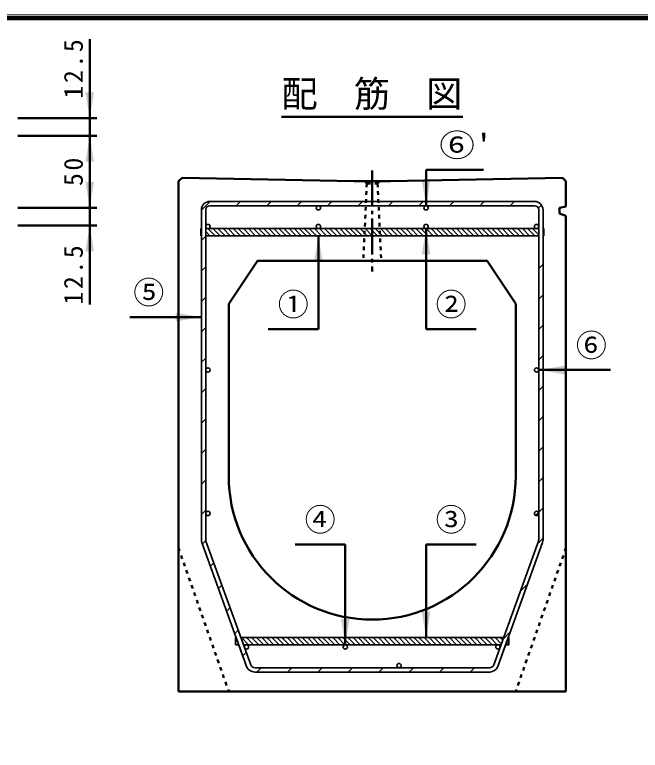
# Model space of a CAD drawing. Units: millimetres, scale not verified. Extents: x 100 to 4105, y 100 to 2870.
# Drawn here: x 893 to 1765, y 1845 to 2870 of the extents above; entities that cross this region are included whole.
import ezdxf
from ezdxf.enums import TextEntityAlignment as Align

# ---------------------------------------------------------------- set-up
doc = ezdxf.new("R2010")
doc.units = ezdxf.units.MM
doc.header["$LTSCALE"] = 5
doc.linetypes.add('USER1', pattern=[2.2, 1, -1.2])
doc.linetypes.add('USER2', pattern=[13.4, 10, -1.2, 1, -1.2])
doc.layers.add('V-nasSTD', color=7, linetype='Continuous', lineweight=50)
doc.styles.add('ＭＳ ゴシック', font='')
doc.styles.get('ＭＳ ゴシック').set_extended_font_data('MS Gothic')

msp = doc.modelspace()

# ---------------------------------------------------------------- hatches: boundary and pattern name
at = {"layer": 'V-nasSTD'}
for points in [[(991.858, 2762), (997.858, 2726), (1003.858, 2762)], [(1003.858, 2665), (997.858, 2701), (991.858, 2665)], [(991.858, 2637), (997.858, 2601), (1003.858, 2637)], [(1472.552, 2639.81), (1466.552, 2603.81), (1460.552, 2639.81)], [(1003.858, 2540), (997.858, 2576), (991.858, 2540)], [(1472.552, 2535.81), (1466.552, 2571.81), (1460.552, 2535.81)], [(1310.552, 2525.81), (1316.552, 2561.81), (1322.552, 2525.81)], [(1117.552, 2442.511), (1153.552, 2448.511), (1117.552, 2454.511)], [(1659.552, 2368.81), (1623.552, 2374.81), (1659.552, 2380.81)], [(1472.552, 2037.81), (1466.552, 2001.81), (1460.552, 2037.81)], [(1348.052, 2027.81), (1354.052, 1991.81), (1360.052, 2027.81)]]:
    msp.add_hatch(color=256, dxfattribs=at).paths.add_polyline_path(points)

# ---------------------------------------------------------------- linework, layer by layer
at = {"layer": 'V-nasSTD', "lineweight": 100}
msp.add_line((4100, 2865), (105, 2865), dxfattribs=at)
at = {"layer": 'V-nasSTD'}
for p, q in [((997.858, 2726), (997.858, 2836)), ((1265.148, 2727.857), (1517.955, 2727.857)), ((897.858, 2726), (1007.858, 2726)), ((997.858, 2701), (997.858, 2726)), ((897.858, 2701), (1007.858, 2701)), ((997.858, 2601), (997.858, 2701)), ((1466.552, 2653.81), (1546.552, 2653.81)), ((1466.552, 2653.81), (1466.552, 2603.81)), ((1126.552, 2642.857), (1121.552, 2637.857)), ((1121.552, 1926.857), (1121.552, 2637.857)), ((1366.552, 2637.857), (1126.552, 2642.857)), ((1366.552, 2637.857), (1416.552, 2637.857)), ((1416.552, 2637.857), (1656.552, 2642.857)), ((1656.552, 2642.857), (1661.552, 2637.857)), ((1661.552, 2637.857), (1661.552, 2602.872)), ((897.858, 2601), (1007.858, 2601)), ((997.858, 2576), (997.858, 2601)), ((1652.552, 2600.857), (1661.552, 2602.872)), ((1652.552, 2592.857), (1652.552, 2600.857)), ((1652.552, 2592.857), (1661.552, 2589.499)), ((1661.552, 1926.857), (1661.552, 2589.499)), ((897.858, 2576), (1007.858, 2576)), ((997.858, 2466), (997.858, 2576)), ((1466.552, 2431.81), (1466.552, 2571.81)), ((1316.552, 2431.81), (1316.552, 2561.81)), ((1231.552, 2526.857), (1191.552, 2466.857)), ((1231.552, 2526.857), (1551.552, 2526.857)), ((1551.552, 2526.857), (1591.552, 2466.857)), ((1191.552, 2466.857), (1191.552, 2226.857)), ((1591.552, 2466.857), (1591.552, 2226.857)), ((1053.552, 2448.511), (1153.552, 2448.511)), ((1316.552, 2431.81), (1246.552, 2431.81)), ((1466.552, 2431.81), (1536.552, 2431.81)), ((1723.552, 2374.81), (1623.552, 2374.81)), ((1284.052, 2131.81), (1354.052, 2131.81)), ((1354.052, 2131.81), (1354.052, 1991.81)), ((1466.552, 2131.81), (1466.552, 2001.81)), ((1536.552, 2131.81), (1466.552, 2131.81)), ((1121.552, 1926.857), (1661.552, 1926.857))]:
    msp.add_line(p, q, dxfattribs=at)
at = {"layer": 'V-nasSTD', "linetype": 'USER2'}
msp.add_line((1391.552, 2652.857), (1391.552, 2511.857), dxfattribs=at)
at = {"layer": 'V-nasSTD', "linetype": 'USER1'}
for p, q in [((1384.052, 2634.857), (1381.052, 2637.857)), ((1381.052, 2637.857), (1402.052, 2637.857)), ((1399.052, 2634.857), (1402.052, 2637.857)), ((1384.052, 2634.857), (1379.052, 2526.857)), ((1384.052, 2634.857), (1399.052, 2634.857)), ((1399.052, 2634.857), (1404.052, 2526.857)), ((1121.552, 2126.857), (1191.552, 1926.857)), ((1661.552, 2126.857), (1591.552, 1926.857))]:
    msp.add_line(p, q, dxfattribs=at)
at = {"layer": 'V-nasSTD', "lineweight": 35}
for p, q in [((1165.706, 2609.81), (1153.552, 2597.656)), ((1165.552, 2609.81), (1617.552, 2609.81)), ((1208.132, 2609.81), (1202.132, 2603.81)), ((1250.559, 2609.81), (1244.559, 2603.81)), ((1292.985, 2609.81), (1286.985, 2603.81)), ((1335.411, 2609.81), (1329.411, 2603.81)), ((1377.838, 2609.81), (1371.838, 2603.81)), ((1420.264, 2609.81), (1414.264, 2603.81)), ((1462.691, 2609.81), (1456.691, 2603.81)), ((1505.117, 2609.81), (1499.117, 2603.81)), ((1547.544, 2609.81), (1541.544, 2603.81)), ((1589.97, 2609.81), (1583.97, 2603.81)), ((1627.339, 2604.753), (1622.971, 2600.385)), ((1153.552, 2597.81), (1153.552, 2138.385)), ((1159.552, 2597.81), (1159.552, 2138.385)), ((1159.552, 2138.385), (1159.552, 2597.81)), ((1617.552, 2603.81), (1165.552, 2603.81)), ((1165.552, 2603.81), (1617.552, 2603.81)), ((1623.552, 2138.385), (1623.552, 2597.81)), ((1623.552, 2597.81), (1623.552, 2138.385)), ((1629.552, 2138.385), (1629.552, 2597.81)), ((1629.552, 2561.81), (1629.552, 2597.81)), ((1629.552, 2597.81), (1629.552, 2571.81)), ((1469.484, 2574.177), (1467.185, 2571.877)), ((1152.552, 2571.81), (1152.552, 2561.81)), ((1153.552, 2571.81), (1152.552, 2571.81)), ((1152.552, 2561.81), (1152.552, 2571.81)), ((1152.552, 2571.81), (1153.552, 2571.81)), ((1152.552, 2567.608), (1153.552, 2566.608)), ((1623.552, 2571.81), (1159.552, 2571.81)), ((1162.552, 2571.81), (1159.552, 2571.81)), ((1159.552, 2567.679), (1165.421, 2561.81)), ((1162.492, 2571.81), (1172.492, 2561.81)), ((1316.552, 2571.81), (1162.552, 2571.81)), ((1169.564, 2571.81), (1179.564, 2561.81)), ((1176.635, 2571.81), (1186.635, 2561.81)), ((1183.706, 2571.81), (1193.706, 2561.81)), ((1190.777, 2571.81), (1200.777, 2561.81)), ((1197.848, 2571.81), (1207.848, 2561.81)), ((1204.919, 2571.81), (1214.919, 2561.81)), ((1211.99, 2571.81), (1221.99, 2561.81)), ((1219.061, 2571.81), (1229.061, 2561.81)), ((1226.132, 2571.81), (1236.132, 2561.81)), ((1233.203, 2571.81), (1243.203, 2561.81)), ((1240.274, 2571.81), (1250.274, 2561.81)), ((1247.345, 2571.81), (1257.345, 2561.81)), ((1254.416, 2571.81), (1264.416, 2561.81)), ((1261.487, 2571.81), (1271.487, 2561.81)), ((1268.558, 2571.81), (1278.558, 2561.81)), ((1275.63, 2571.81), (1285.63, 2561.81)), ((1282.701, 2571.81), (1292.701, 2561.81)), ((1289.772, 2571.81), (1299.772, 2561.81)), ((1296.843, 2571.81), (1306.843, 2561.81)), ((1303.914, 2571.81), (1313.914, 2561.81)), ((1310.985, 2571.81), (1320.985, 2561.81)), ((1381.133, 2571.81), (1316.552, 2571.81)), ((1318.056, 2571.81), (1328.056, 2561.81)), ((1325.127, 2571.81), (1335.127, 2561.81)), ((1332.198, 2571.81), (1342.198, 2561.81)), ((1339.269, 2571.81), (1349.269, 2561.81)), ((1346.34, 2571.81), (1356.34, 2561.81)), ((1353.411, 2571.81), (1363.411, 2561.81)), ((1360.482, 2571.81), (1370.482, 2561.81)), ((1367.553, 2571.81), (1377.553, 2561.81)), ((1374.624, 2571.81), (1384.624, 2561.81)), ((1391.552, 2571.81), (1381.133, 2571.81)), ((1381.696, 2571.81), (1391.696, 2561.81)), ((1388.767, 2571.81), (1398.767, 2561.81)), ((1401.97, 2571.81), (1391.552, 2571.81)), ((1395.838, 2571.81), (1405.838, 2561.81)), ((1467.185, 2571.81), (1401.97, 2571.81)), ((1402.909, 2571.81), (1412.909, 2561.81)), ((1409.98, 2571.81), (1419.98, 2561.81)), ((1417.051, 2571.81), (1427.051, 2561.81)), ((1424.122, 2571.81), (1434.122, 2561.81)), ((1431.193, 2571.81), (1441.193, 2561.81)), ((1438.264, 2571.81), (1448.264, 2561.81)), ((1445.335, 2571.81), (1455.335, 2561.81)), ((1452.406, 2571.81), (1462.406, 2561.81)), ((1459.477, 2571.81), (1469.477, 2561.81)), ((1466.548, 2571.81), (1476.548, 2561.81)), ((1620.552, 2571.81), (1467.185, 2571.81)), ((1473.619, 2571.81), (1483.619, 2561.81)), ((1480.691, 2571.81), (1490.691, 2561.81)), ((1487.762, 2571.81), (1497.762, 2561.81)), ((1494.833, 2571.81), (1504.833, 2561.81)), ((1501.904, 2571.81), (1511.904, 2561.81)), ((1508.975, 2571.81), (1518.975, 2561.81)), ((1516.046, 2571.81), (1526.046, 2561.81)), ((1523.117, 2571.81), (1533.117, 2561.81)), ((1530.188, 2571.81), (1540.188, 2561.81)), ((1537.259, 2571.81), (1547.259, 2561.81)), ((1544.33, 2571.81), (1554.33, 2561.81)), ((1551.401, 2571.81), (1561.401, 2561.81)), ((1558.472, 2571.81), (1568.472, 2561.81)), ((1565.543, 2571.81), (1575.543, 2561.81)), ((1572.614, 2571.81), (1582.614, 2561.81)), ((1579.685, 2571.81), (1589.685, 2561.81)), ((1586.757, 2571.81), (1596.757, 2561.81)), ((1593.828, 2571.81), (1603.828, 2561.81)), ((1600.899, 2571.81), (1610.899, 2561.81)), ((1607.97, 2571.81), (1617.97, 2561.81)), ((1615.041, 2571.81), (1623.552, 2563.299)), ((1623.552, 2571.81), (1620.552, 2571.81)), ((1622.112, 2571.81), (1623.552, 2570.37)), ((1629.552, 2571.81), (1630.552, 2571.81)), ((1629.552, 2571.81), (1630.552, 2571.81)), ((1629.552, 2571.441), (1630.552, 2570.441)), ((1629.552, 2564.37), (1630.552, 2563.37)), ((1630.552, 2571.81), (1630.552, 2561.81)), ((1630.552, 2571.81), (1630.552, 2561.81)), ((1152.552, 2561.81), (1153.552, 2561.81)), ((1153.552, 2561.81), (1152.552, 2561.81)), ((1159.552, 2561.229), (1153.552, 2555.229)), ((1623.552, 2561.81), (1159.552, 2561.81)), ((1159.552, 2561.81), (1380.67, 2561.81)), ((1380.67, 2561.81), (1391.552, 2561.81)), ((1391.552, 2561.81), (1402.433, 2561.81)), ((1402.433, 2561.81), (1623.552, 2561.81)), ((1629.552, 2561.81), (1630.552, 2561.81)), ((1630.552, 2561.81), (1629.552, 2561.81)), ((1159.552, 2518.803), (1153.552, 2512.803)), ((1629.552, 2522.112), (1623.552, 2516.112)), ((1159.552, 2476.376), (1153.552, 2470.376)), ((1629.552, 2479.686), (1623.552, 2473.686)), ((1159.552, 2433.95), (1153.552, 2427.95)), ((1629.552, 2437.259), (1623.552, 2431.259)), ((1159.552, 2391.523), (1153.552, 2385.523)), ((1623.552, 2388.833), (1629.552, 2394.833)), ((1159.552, 2349.097), (1153.552, 2343.097)), ((1623.552, 2346.407), (1629.552, 2352.407)), ((1623.552, 2303.98), (1629.552, 2309.98)), ((1159.552, 2306.671), (1153.552, 2300.671)), ((1623.552, 2261.554), (1629.552, 2267.554)), ((1159.552, 2264.244), (1153.552, 2258.244)), ((1623.552, 2219.127), (1629.552, 2225.127)), ((1159.552, 2221.818), (1153.552, 2215.818)), ((1159.552, 2179.391), (1153.552, 2173.391)), ((1623.154, 2176.303), (1619.058, 2172.208)), ((1623.552, 2176.701), (1629.552, 2182.701)), ((1216.584, 1961.734), (1154.265, 2134.309)), ((1159.69, 2137.103), (1154.963, 2132.376)), ((1222.227, 1963.772), (1159.908, 2136.347)), ((1222.227, 1963.772), (1159.908, 2136.347)), ((1560.876, 1963.772), (1623.195, 2136.347)), ((1623.195, 2136.347), (1560.876, 1963.772)), ((1566.519, 1961.734), (1628.838, 2134.309)), ((1621.822, 2132.545), (1629.552, 2140.275)), ((1170.906, 2105.893), (1166.219, 2101.206)), ((1182.162, 2074.722), (1177.475, 2070.036)), ((1597.842, 2066.138), (1607.827, 2076.123)), ((1193.418, 2043.552), (1188.731, 2038.865)), ((1204.674, 2012.381), (1199.987, 2007.695)), ((1573.862, 1999.732), (1583.847, 2009.717)), ((1201.112, 2001.81), (1202.112, 2001.81)), ((1201.112, 2001.81), (1201.112, 1991.81)), ((1201.112, 1991.81), (1201.112, 2001.81)), ((1201.112, 2001.81), (1202.112, 2001.81)), ((1202.112, 2001.81), (1216.584, 1961.734)), ((1208.491, 2001.81), (1574.612, 2001.81)), ((1574.612, 2001.81), (1208.491, 2001.81)), ((1209.233, 2001.81), (1219.233, 1991.81)), ((1216.305, 2001.81), (1226.305, 1991.81)), ((1223.376, 2001.81), (1233.376, 1991.81)), ((1230.447, 2001.81), (1240.447, 1991.81)), ((1237.518, 2001.81), (1247.518, 1991.81)), ((1244.589, 2001.81), (1254.589, 1991.81)), ((1251.66, 2001.81), (1261.66, 1991.81)), ((1258.731, 2001.81), (1268.731, 1991.81)), ((1265.802, 2001.81), (1275.802, 1991.81)), ((1272.873, 2001.81), (1282.873, 1991.81)), ((1279.944, 2001.81), (1289.944, 1991.81)), ((1287.015, 2001.81), (1297.015, 1991.81)), ((1294.086, 2001.81), (1304.086, 1991.81)), ((1301.157, 2001.81), (1311.157, 1991.81)), ((1308.228, 2001.81), (1318.228, 1991.81)), ((1315.299, 2001.81), (1325.299, 1991.81)), ((1322.371, 2001.81), (1332.371, 1991.81)), ((1329.442, 2001.81), (1339.442, 1991.81)), ((1336.513, 2001.81), (1346.513, 1991.81)), ((1343.584, 2001.81), (1353.584, 1991.81)), ((1350.655, 2001.81), (1360.655, 1991.81)), ((1357.726, 2001.81), (1367.726, 1991.81)), ((1364.797, 2001.81), (1374.797, 1991.81)), ((1371.868, 2001.81), (1381.868, 1991.81)), ((1378.939, 2001.81), (1388.939, 1991.81)), ((1386.01, 2001.81), (1396.01, 1991.81)), ((1393.081, 2001.81), (1403.081, 1991.81)), ((1400.152, 2001.81), (1410.152, 1991.81)), ((1407.223, 2001.81), (1417.223, 1991.81)), ((1414.294, 2001.81), (1424.294, 1991.81)), ((1421.365, 2001.81), (1431.365, 1991.81)), ((1428.437, 2001.81), (1438.437, 1991.81)), ((1435.508, 2001.81), (1445.508, 1991.81)), ((1442.579, 2001.81), (1452.579, 1991.81)), ((1449.65, 2001.81), (1459.65, 1991.81)), ((1456.721, 2001.81), (1466.721, 1991.81)), ((1463.792, 2001.81), (1473.792, 1991.81)), ((1470.863, 2001.81), (1480.863, 1991.81)), ((1477.934, 2001.81), (1487.934, 1991.81)), ((1485.005, 2001.81), (1495.005, 1991.81)), ((1492.076, 2001.81), (1502.076, 1991.81)), ((1499.147, 2001.81), (1509.147, 1991.81)), ((1506.218, 2001.81), (1516.218, 1991.81)), ((1513.289, 2001.81), (1523.289, 1991.81)), ((1520.36, 2001.81), (1530.36, 1991.81)), ((1527.431, 2001.81), (1537.431, 1991.81)), ((1534.503, 2001.81), (1544.503, 1991.81)), ((1541.574, 2001.81), (1551.574, 1991.81)), ((1548.645, 2001.81), (1558.645, 1991.81)), ((1555.716, 2001.81), (1565.716, 1991.81)), ((1562.787, 2001.81), (1571.475, 1993.122)), ((1566.519, 1961.734), (1580.991, 2001.81)), ((1569.858, 2001.81), (1573.351, 1998.317)), ((1580.722, 2001.065), (1581.991, 1999.796)), ((1580.991, 2001.81), (1581.991, 2001.81)), ((1580.991, 2001.81), (1581.991, 2001.81)), ((1581.991, 2001.81), (1581.991, 1991.81)), ((1581.991, 2001.81), (1581.991, 1991.81)), ((1201.112, 1998.837), (1204.357, 1995.592)), ((1201.112, 1991.81), (1205.723, 1991.81)), ((1205.723, 1991.81), (1201.112, 1991.81)), ((1216.584, 1961.734), (1205.723, 1991.81)), ((1212.068, 1991.904), (1212.162, 1991.81)), ((1212.102, 1991.81), (1571.001, 1991.81)), ((1212.102, 1991.81), (1216.375, 1991.81)), ((1216.375, 1991.81), (1353.797, 1991.81)), ((1353.797, 1991.799), (1351.062, 1989.065)), ((1353.797, 1991.81), (1565.789, 1991.81)), ((1565.789, 1991.659), (1563.879, 1989.749)), ((1565.789, 1991.81), (1571.001, 1991.81)), ((1577.38, 1991.81), (1566.519, 1961.734)), ((1581.991, 1991.81), (1577.38, 1991.81)), ((1581.991, 1991.81), (1577.38, 1991.81)), ((1578.846, 1995.87), (1581.991, 1992.725)), ((1211.243, 1976.524), (1215.93, 1981.211)), ((1227.87, 1959.81), (1555.233, 1959.81)), ((1555.233, 1959.81), (1227.87, 1959.81)), ((1230.955, 1953.81), (1236.955, 1959.81)), ((1273.381, 1953.81), (1279.381, 1959.81)), ((1315.808, 1953.81), (1321.808, 1959.81)), ((1358.234, 1953.81), (1364.234, 1959.81)), ((1400.66, 1953.81), (1406.66, 1959.81)), ((1443.087, 1953.81), (1449.087, 1959.81)), ((1485.513, 1953.81), (1491.513, 1959.81)), ((1527.94, 1953.81), (1533.94, 1959.81)), ((1227.87, 1953.81), (1555.233, 1953.81))]:
    msp.add_line(p, q, dxfattribs=at)
at = {"layer": 'V-nasSTD', "lineweight": 13}
msp.add_lwpolyline([(100, 100), (100, 2870), (4105, 2870), (4105, 100)], close=True, dxfattribs=at)
at = {"layer": 'V-nasSTD', "lineweight": 35}
for centre in [(1316.552, 2600.81), (1466.552, 2600.81), (1162.552, 2574.81), (1316.552, 2574.81), (1466.552, 2574.81), (1620.552, 2574.81), (1162.552, 2374.81), (1620.552, 2374.81), (1162.552, 2174.81), (1620.552, 2174.81), (1216.375, 1988.81), (1354.052, 1988.81), (1566.728, 1988.81), (1429.052, 1962.81)]:
    msp.add_circle(centre, 3, dxfattribs=at)
for centre, radius, start, end in [((1165.552, 2597.81), 12, 90, 180), ((1617.552, 2597.81), 12, 0, 90), ((1165.552, 2597.81), 6, 90, 180), ((1165.552, 2597.81), 6, 90, 180), ((1617.552, 2597.81), 6, 0, 90), ((1617.552, 2597.81), 6, 0, 90), ((1165.552, 2138.385), 12, 180, 199.85521), ((1165.552, 2138.385), 6, 180, 199.85521), ((1165.552, 2138.385), 6, 180, 199.85522), ((1617.552, 2138.385), 6, 340.14479, 0), ((1617.552, 2138.385), 6, 340.14479, 0.00002), ((1617.552, 2138.385), 12, 340.14479, 0), ((1227.87, 1965.81), 12, 199.85521, 270), ((1227.87, 1965.81), 6, 199.85521, 270), ((1227.87, 1965.81), 6, 199.85521, 270), ((1555.233, 1965.81), 6, 270, 340.14479), ((1555.233, 1965.81), 6, 270, 340.14479), ((1555.233, 1965.81), 12, 270, 340.14479)]:
    msp.add_arc(centre, radius, start, end, dxfattribs=at)
at = {"layer": 'V-nasSTD'}
for start, end in [(180, 270), (270, 0)]:
    msp.add_arc((1391.552, 2226.857), 200, start, end, dxfattribs=at)

# ---------------------------------------------------------------- texts
at = {"layer": 'V-nasSTD', "style": 'ＭＳ ゴシック'}
for s, height, p in [('配\u3000筋\u3000図', 36.95, (1265.148, 2778.257)), ('⑤', 31.67, (1058.552, 2498.711)), ('①', 31.67, (1259.952, 2482.01)), ('②', 31.67, (1479.952, 2482.01)), ('⑥', 31.67, (1675.352, 2425.01)), ('④', 31.67, (1297.452, 2182.01)), ('③', 31.67, (1479.952, 2182.01))]:
    msp.add_text(s, height=height, dxfattribs=at).set_placement(p, align=Align.TOP_LEFT)
at = {"layer": 'V-nasSTD', "style": 'ＭＳ ゴシック', "width": 1.15}
msp.add_text("⑥'", height=31.67, dxfattribs=at).set_placement((1484.952, 2704.01), align=Align.TOP_LEFT)
at = {"layer": 'V-nasSTD', "char_height": 26.39, "attachment_point": 1, "rotation": 90, "style": 'ＭＳ ゴシック'}
for s, insert in [('\\T1.2;12.5', (961.858, 2753.2)), ('\\T1.2;50', (961.858, 2631.2)), ('\\T1.2;12.5', (961.858, 2466))]:
    msp.add_mtext(s, dxfattribs=dict(at, insert=insert))

doc.saveas('drawing.dxf')
